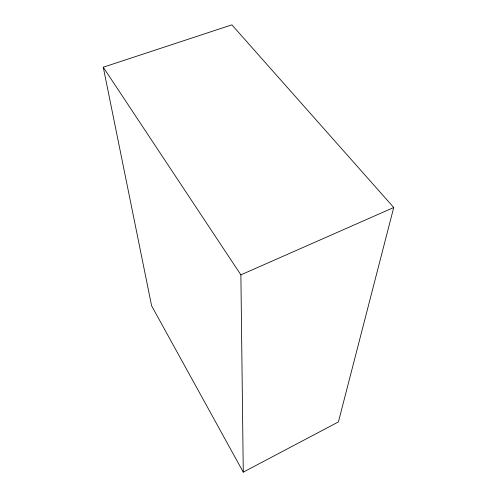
<?xml version="1.0" encoding="UTF-8"?>
<svg xmlns="http://www.w3.org/2000/svg" width="497" height="497" viewBox="0 0 497 497"><rect width="100%" height="100%" fill="white"/><g stroke="black" fill="none" stroke-linecap="round" stroke-linejoin="round"><path stroke-width="0.75" d="M393.742 207.51L338.414 421.928L243.275 472.15L151.61 305.798L103.258 67.213L231.875 24.85L393.742 207.51L240.883 274.86L243.275 472.15M103.258 67.213L240.883 274.86"/></g></svg>
